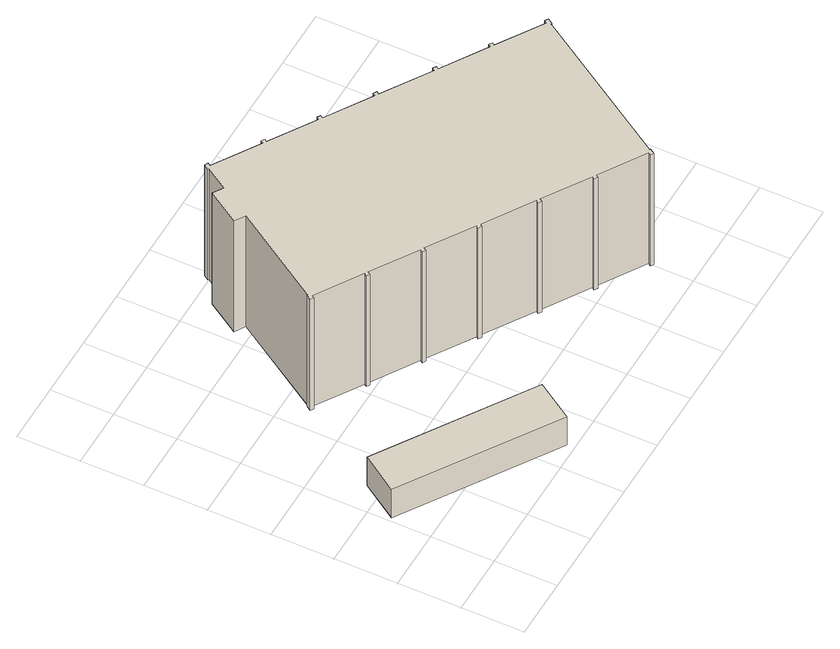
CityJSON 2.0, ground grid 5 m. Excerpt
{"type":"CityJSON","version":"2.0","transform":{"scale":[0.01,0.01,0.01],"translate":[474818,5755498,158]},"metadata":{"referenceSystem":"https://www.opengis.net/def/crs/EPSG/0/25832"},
"CityObjects":{
"building1":{"type":"Building","attributes":{"Gemeindeschluessel":"05711000","BezugspunktDach":"2000","function":"31001_2500","measuredHeight":2.92},"address":[{"country":"Germany","locality":"Bielefeld","thoroughfareNumber":"493","thoroughfareName":"Senner Hellweg"}],"geometry":[{"type":"Solid","lod":"1","boundaries":[[[[0,1,2,3]],[[4,5,6,7]],[[4,7,3,2]],[[5,4,2,1]],[[6,5,1,0]],[[7,6,0,3]]]]}]},
"building2":{"type":"Building","attributes":{"Gemeindeschluessel":"05711000","BezugspunktDach":"2000","function":"31001_2010","measuredHeight":11.44},"address":[{"country":"Germany","locality":"Bielefeld","thoroughfareNumber":"493","thoroughfareName":"Senner Hellweg"}],"geometry":[{"type":"Solid","lod":"1","boundaries":[[[[8,9,10,11,12,13,14,15,16,17,18,19,20,21,22,23,24,25,26,27,28,29,30,31,32,33,34,35,36,37,38,39,40,41,42,43,44,45,46,47,48,49,50,51,52,53,54,55,56,57,58,59,60,61,62,63,64,65,66,67,68,69,70,71]],[[72,73,74,75,76,77,78,79,80,81,82,83,84,85,86,87,88,89,90,91,92,93,94,95,96,97,98,99,100,101,102,103,104,105,106,107,108,109,110,111,112,113,114,115,116,117,118,119,120,121,122,123,124,125,126,127,128,129,130,131,132,133,134,135]],[[72,135,71,70]],[[73,72,70,69]],[[74,73,69,68]],[[75,74,68,67]],[[76,75,67,66]],[[77,76,66,65]],[[78,77,65,64]],[[79,78,64,63]],[[80,79,63,62]],[[81,80,62,61]],[[82,81,61,60]],[[83,82,60,59]],[[84,83,59,58]],[[85,84,58,57]],[[86,85,57,56]],[[87,86,56,55]],[[88,87,55,54]],[[89,88,54,53]],[[90,89,53,52]],[[91,90,52,51]],[[92,91,51,50]],[[93,92,50,49]],[[94,93,49,48]],[[95,94,48,47]],[[96,95,47,46]],[[97,96,46,45]],[[98,97,45,44]],[[99,98,44,43]],[[100,99,43,42]],[[101,100,42,41]],[[102,101,41,40]],[[103,102,40,39]],[[104,103,39,38]],[[105,104,38,37]],[[106,105,37,36]],[[107,106,36,35]],[[108,107,35,34]],[[109,108,34,33]],[[110,109,33,32]],[[111,110,32,31]],[[112,111,31,30]],[[113,112,30,29]],[[114,113,29,28]],[[115,114,28,27]],[[116,115,27,26]],[[117,116,26,25]],[[118,117,25,24]],[[119,118,24,23]],[[120,119,23,22]],[[121,120,22,21]],[[122,121,21,20]],[[123,122,20,19]],[[124,123,19,18]],[[125,124,18,17]],[[126,125,17,16]],[[127,126,16,15]],[[128,127,15,14]],[[129,128,14,13]],[[130,129,13,12]],[[131,130,12,11]],[[132,131,11,10]],[[133,132,10,9]],[[134,133,9,8]],[[135,134,8,71]]]]}]}
},
"vertices":[
[227,1123,340],[35,827,340],[1214,63,340],[1406,361,340],[1214,63,49],[35,827,49],[227,1123,49],[1406,361,49],
[1463,3022,1224],[1437,3038,1224],[1411,2997,1224],[1418,2992,1224],[1306,2815,1224],[1225,2867,1224],[1061,2608,1224],[1142,2557,1224],[681,1827,1224],[674,1831,1224],[648,1790,1224],[673,1774,1224],[686,1795,1224],[1043,1569,1224],[1029,1548,1224],[1054,1532,1224],[1067,1554,1224],[1424,1327,1224],[1411,1306,1224],[1436,1290,1224],[1449,1311,1224],[1805,1086,1224],[1791,1065,1224],[1818,1048,1224],[1831,1069,1224],[2212,827,1224],[2199,806,1224],[2224,790,1224],[2238,811,1224],[2594,585,1224],[2581,564,1224],[2606,548,1224],[2619,569,1224],[2976,343,1224],[2963,322,1224],[2988,306,1224],[3014,347,1224],[3008,351,1224],[3744,1514,1224],[3751,1510,1224],[3777,1552,1224],[3752,1568,1224],[3738,1546,1224],[3382,1773,1224],[3396,1794,1224],[3371,1810,1224],[3357,1789,1224],[3002,2014,1224],[3015,2035,1224],[2990,2051,1224],[2977,2030,1224],[2597,2272,1224],[2611,2293,1224],[2584,2309,1224],[2571,2288,1224],[2214,2515,1224],[2228,2536,1224],[2202,2552,1224],[2189,2531,1224],[1835,2756,1224],[1848,2777,1224],[1823,2793,1224],[1809,2772,1224],[1449,3001,1224],[1809,2772,81],[1823,2793,81],[1848,2777,81],[1835,2756,81],[2189,2531,81],[2202,2552,81],[2228,2536,81],[2214,2515,81],[2571,2288,81],[2584,2309,81],[2611,2293,81],[2597,2272,81],[2977,2030,81],[2990,2051,81],[3015,2035,81],[3002,2014,81],[3357,1789,81],[3371,1810,81],[3396,1794,81],[3382,1773,81],[3738,1546,81],[3752,1568,81],[3777,1552,81],[3751,1510,81],[3744,1514,81],[3008,351,81],[3014,347,81],[2988,306,81],[2963,322,81],[2976,343,81],[2619,569,81],[2606,548,81],[2581,564,81],[2594,585,81],[2238,811,81],[2224,790,81],[2199,806,81],[2212,827,81],[1831,1069,81],[1818,1048,81],[1791,1065,81],[1805,1086,81],[1449,1311,81],[1436,1290,81],[1411,1306,81],[1424,1327,81],[1067,1554,81],[1054,1532,81],[1029,1548,81],[1043,1569,81],[686,1795,81],[673,1774,81],[648,1790,81],[674,1831,81],[681,1827,81],[1142,2557,81],[1061,2608,81],[1225,2867,81],[1306,2815,81],[1418,2992,81],[1411,2997,81],[1437,3038,81],[1463,3022,81],[1449,3001,81]
]}
